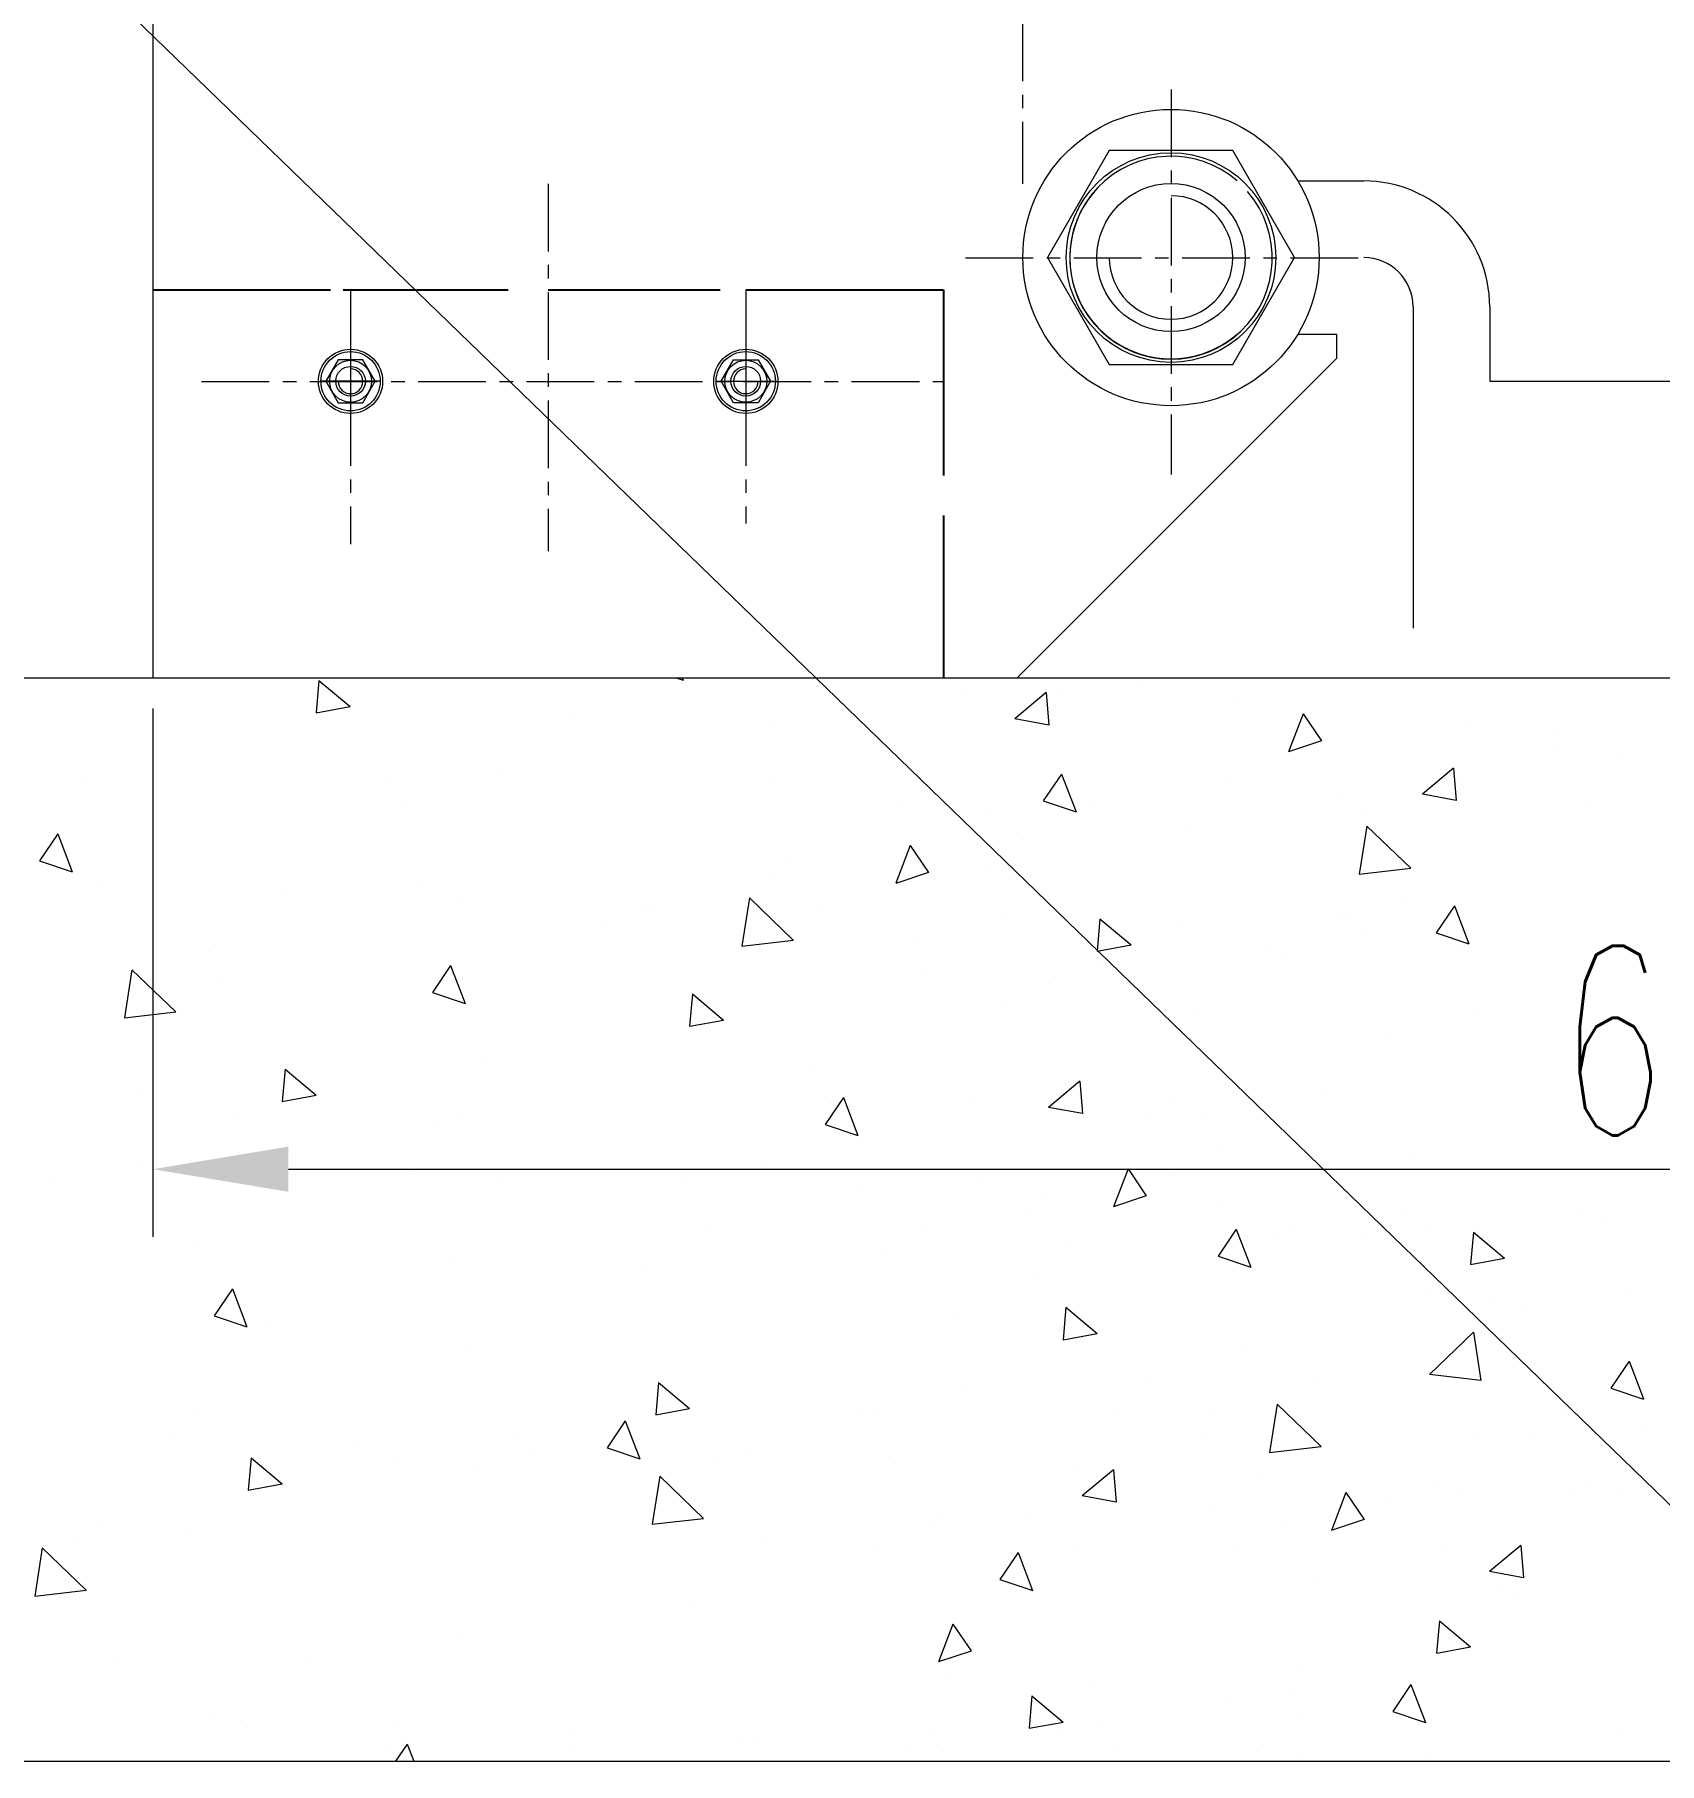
# Model space of a CAD drawing. Header units: millimetres. Extents: x -394 to 6212, y -2458 to 809.
# Drawn here: x 4949.58 to 4979.57, y -2256.57 to -2224.65 of the extents above; entities that cross this region are included whole.
import ezdxf

# ---------------------------------------------------------------- set-up
doc = ezdxf.new("R2010")
doc.units = ezdxf.units.MM
doc.header["$PDSIZE"] = -5
for name, pattern in [('CENTER', [2, 1.25, -0.25, 0.25, -0.25]), ('CENTERX2', [4, 2.5, -0.5, 0.5, -0.5]), ('HIDDEN', [0.375, 0.25, -0.125])]:
    doc.linetypes.add(name, pattern=pattern)
doc.layers.get('0').update_dxf_attribs({"lineweight": 18})
doc.layers.get('DEFPOINTS').update_dxf_attribs({"lineweight": 18})
doc.layers.add('1', color=1, linetype='Continuous', lineweight=18, true_color=0xff0000)
doc.layers.add('2', color=2, linetype='Continuous', lineweight=18, true_color=0xffff00)
doc.layers.add('LAYER3', color=3, linetype='Continuous')
doc.styles.add('HZ', font='txt.shx', dxfattribs={"width": 0.67, "bigfont": 'hztxt.shx'})
doc.dimstyles.new('STANDARD$0', dxfattribs={"dimtxt": 3.5, "dimasz": 2.5, "dimexe": 1.25, "dimexo": 0.625, "dimtad": 1, "dimdec": 4, "dimdsep": 46, "dimtxsty": 'HZ', "dimcen": 2.5, "dimdle": 5, "dimadec": 0, "dimazin": 0, "dimtfac": 1, "dimtmove": 0, "dimatfit": 3, "dimfxl": 1, "dimtolj": 1, "dimlwd": -1, "dimlwe": -1, "dimarcsym": 0})

# ---------------------------------------------------------------- blocks, each defined once
blk = doc.blocks.new('*D183')
at = {"layer": '2', "color": 0}
for p, q in [((4951.763, -2237.093), (4951.763, -2246.848)), ((5011.087, -2237.093), (5011.087, -2246.848)), ((4954.263, -2245.598), (5008.587, -2245.598))]:
    blk.add_line(p, q, dxfattribs=at)
for points in [[(4954.263, -2245.181), (4954.263, -2246.014), (4951.763, -2245.598)], [(5008.587, -2245.181), (5008.587, -2246.014), (5011.087, -2245.598)]]:
    blk.add_solid(points, dxfattribs=at)
at = {"layer": 'DEFPOINTS', "color": 0}
for p in [(4951.763, -2236.468), (5011.087, -2236.468), (5011.087, -2245.598)]:
    blk.add_point(p, dxfattribs=at)
at = {"layer": '2', "color": 0, "insert": (4980.716, -2243.223), "char_height": 3.5, "attachment_point": 5, "style": 'HZ'}
blk.add_mtext('\\A1;650', dxfattribs=at)
blk = doc.blocks.new('*D182')
at = {"layer": '2', "color": 0}
for p, q in [((4951.763, -2237.093), (4951.763, -2246.848)), ((5011.087, -2237.093), (5011.087, -2246.848)), ((4954.263, -2245.598), (5008.587, -2245.598))]:
    blk.add_line(p, q, dxfattribs=at)
for points in [[(4954.263, -2245.181), (4954.263, -2246.014), (4951.763, -2245.598)], [(5008.587, -2245.181), (5008.587, -2246.014), (5011.087, -2245.598)]]:
    blk.add_solid(points, dxfattribs=at)
at = {"layer": 'DEFPOINTS', "color": 0}
for p in [(4951.763, -2236.468), (5011.087, -2236.468), (5011.087, -2245.598)]:
    blk.add_point(p, dxfattribs=at)
at = {"layer": '2', "color": 0, "insert": (4980.716, -2243.223), "char_height": 3.5, "attachment_point": 5, "style": 'HZ'}
blk.add_mtext('\\A1;650', dxfattribs=at)

msp = doc.modelspace()

# ---------------------------------------------------------------- linework, layer by layer
at = {"color": 3, "linetype": 'CENTER'}
for p, q in [((4967.81432, -2196.26412), (4967.81432, -2227.40745)), ((4970.55602, -2225.66572), (4970.55602, -2232.77493)), ((4970.55602, -2225.66572), (4970.55602, -2232.77493)), ((4959.05912, -2227.40745), (4959.05912, -2234.19265)), ((4966.76197, -2228.77545), (4974.10712, -2228.77545)), ((4955.41112, -2229.36505), (4955.41112, -2234.06361)), ((4962.70712, -2229.36505), (4962.70712, -2233.67651)), ((4952.66097, -2231.05545), (4966.35512, -2231.05545))]:
    msp.add_line(p, q, dxfattribs=at)
at = {"layer": '1'}
for p, q in [((4951.76312, -2179.98669), (4951.76312, -2236.52745)), ((4972.89727, -2227.35615), (4974.11282, -2227.35615)), ((4976.43842, -2229.68175), (4976.43842, -2231.04975)), ((4972.89727, -2230.18335), (4973.61122, -2230.18335)), ((4973.61122, -2230.18335), (4973.61122, -2230.63173)), ((4967.7155, -2236.52745), (4973.61122, -2230.63173)), ((4976.43842, -2231.04975), (4981.40882, -2231.04975)), ((4929.28181, -2236.52745), (4995.10215, -2236.52745)), ((4951.76312, -2236.52745), (4967.7155, -2236.52745)), ((4954.82887, -2236.57729), (4954.77657, -2237.17501)), ((4954.82887, -2236.57729), (4954.77657, -2237.17501)), ((4954.82887, -2236.57729), (4955.4034, -2237.05938)), ((4954.82887, -2236.57729), (4955.4034, -2237.05938)), ((4961.42208, -2236.52745), (4961.55192, -2236.57102)), ((4961.42208, -2236.52745), (4961.55192, -2236.57102)), ((4961.53511, -2236.52745), (4961.55178, -2236.57086)), ((4961.53511, -2236.52745), (4961.55178, -2236.57086)), ((4970.05507, -2236.60706), (4970.05507, -2236.60706)), ((4966.72603, -2236.72561), (4966.72603, -2236.72561)), ((4968.25044, -2236.80154), (4967.67547, -2237.2831)), ((4968.25044, -2236.80154), (4968.30219, -2237.3993)), ((4968.51561, -2236.82405), (4968.51561, -2236.82405)), ((4968.51561, -2236.82405), (4968.51561, -2236.82405)), ((4971.7726, -2236.89294), (4971.7726, -2236.89294)), ((4954.77672, -2237.17517), (4955.40354, -2237.05954)), ((4954.77672, -2237.17517), (4955.40354, -2237.05954)), ((4959.55645, -2237.28007), (4959.55645, -2237.28007)), ((4959.55645, -2237.28007), (4959.55645, -2237.28007)), ((4968.30205, -2237.39949), (4967.67532, -2237.28329)), ((4972.99735, -2237.19462), (4972.72793, -2237.89456)), ((4972.99735, -2237.19462), (4973.33241, -2237.69235)), ((4963.17098, -2237.40736), (4963.17098, -2237.40736)), ((4963.17098, -2237.40736), (4963.17098, -2237.40736)), ((4976.01673, -2237.36636), (4976.01673, -2237.36636)), ((4977.59095, -2237.53117), (4977.59095, -2237.53117)), ((4977.59095, -2237.53117), (4977.59095, -2237.53117)), ((4973.33226, -2237.69254), (4972.72779, -2237.89475)), ((4977.61739, -2237.82732), (4977.61739, -2237.82732)), ((4977.61739, -2237.82732), (4977.61739, -2237.82732)), ((4958.09702, -2238.22541), (4958.09702, -2238.22541)), ((4958.09702, -2238.22541), (4958.09702, -2238.22541)), ((4975.77109, -2238.19594), (4975.19612, -2238.6775)), ((4975.77109, -2238.19594), (4975.82284, -2238.7937)), ((4978.82842, -2237.95352), (4978.82842, -2237.95352)), ((4950.50278, -2238.40282), (4950.50278, -2238.40282)), ((4950.50278, -2238.40282), (4950.50278, -2238.40282)), ((4956.11094, -2238.43669), (4956.11094, -2238.43669)), ((4956.11094, -2238.43669), (4956.11094, -2238.43669)), ((4963.16569, -2238.4323), (4963.16569, -2238.4323)), ((4963.16569, -2238.4323), (4963.16569, -2238.4323)), ((4968.5345, -2238.30383), (4968.19899, -2238.80125)), ((4968.5345, -2238.30383), (4968.19899, -2238.80125)), ((4968.5345, -2238.30383), (4968.80328, -2239.00401)), ((4968.5345, -2238.30383), (4968.80328, -2239.00401)), ((4971.56834, -2238.48353), (4971.56834, -2238.48353)), ((4975.8286, -2238.46179), (4975.8286, -2238.46179)), ((4975.8286, -2238.46179), (4975.8286, -2238.46179)), ((4956.46941, -2238.81569), (4956.46941, -2238.81569)), ((4956.46941, -2238.81569), (4956.46941, -2238.81569)), ((4965.60133, -2238.89094), (4965.60133, -2238.89094)), ((4968.19913, -2238.80142), (4968.80342, -2239.00418)), ((4968.19913, -2238.80142), (4968.80342, -2239.00418)), ((4969.13233, -2238.84518), (4969.13233, -2238.84518)), ((4969.13233, -2238.84518), (4969.13233, -2238.84518)), ((4973.62557, -2238.7714), (4973.62557, -2238.7714)), ((4973.62557, -2238.7714), (4973.62557, -2238.7714)), ((4975.82269, -2238.79388), (4975.19597, -2238.67769)), ((4978.26426, -2238.87305), (4978.26426, -2238.87305)), ((4967.17236, -2238.93253), (4967.17236, -2238.93253)), ((4967.17236, -2238.93253), (4967.17236, -2238.93253)), ((4974.17188, -2238.98395), (4974.17188, -2238.98395)), ((4974.17188, -2238.98395), (4974.17188, -2238.98395)), ((4950.00531, -2239.40659), (4949.6698, -2239.90401)), ((4950.00531, -2239.40659), (4949.6698, -2239.90401)), ((4950.00531, -2239.40659), (4950.27409, -2240.10678)), ((4950.00531, -2239.40659), (4950.27409, -2240.10678)), ((4967.82608, -2239.52003), (4967.82608, -2239.52003)), ((4970.93182, -2239.35122), (4970.93182, -2239.35122)), ((4974.16913, -2239.26516), (4974.0312, -2240.15452)), ((4974.16913, -2239.26516), (4974.0312, -2240.15452)), ((4974.16913, -2239.26516), (4974.9809, -2240.04404)), ((4974.16913, -2239.26516), (4974.9809, -2240.04404)), ((4965.74362, -2239.62114), (4965.47421, -2240.32108)), ((4965.74362, -2239.62114), (4966.07868, -2240.11887)), ((4949.66994, -2239.90417), (4950.27423, -2240.10693)), ((4949.66994, -2239.90417), (4950.27423, -2240.10693)), ((4963.20698, -2240.17276), (4963.20698, -2240.17276)), ((4963.20698, -2240.17276), (4963.20698, -2240.17276)), ((4963.50056, -2239.91076), (4963.50056, -2239.91076)), ((4963.50056, -2239.91076), (4963.50056, -2239.91076)), ((4966.07854, -2240.11905), (4965.47406, -2240.32126)), ((4967.1151, -2240.03806), (4967.1151, -2240.03806)), ((4967.1151, -2240.03806), (4967.1151, -2240.03806)), ((4974.03129, -2240.1547), (4974.98099, -2240.04422)), ((4974.03129, -2240.1547), (4974.98099, -2240.04422)), ((4950.809, -2240.35088), (4950.809, -2240.35088)), ((4950.809, -2240.35088), (4950.809, -2240.35088)), ((4954.13794, -2240.47248), (4954.13794, -2240.47248)), ((4954.13794, -2240.47248), (4954.13794, -2240.47248)), ((4956.75377, -2240.33389), (4956.75377, -2240.33389)), ((4956.75377, -2240.33389), (4956.75377, -2240.33389)), ((4957.46688, -2240.59408), (4957.46688, -2240.59408)), ((4957.46688, -2240.59408), (4957.46688, -2240.59408)), ((4960.79582, -2240.71568), (4960.79582, -2240.71568)), ((4960.79582, -2240.71568), (4960.79582, -2240.71568)), ((4962.77276, -2240.59095), (4962.63482, -2241.48032)), ((4962.77276, -2240.59095), (4962.63482, -2241.48032)), ((4962.77276, -2240.59095), (4963.58452, -2241.36983)), ((4962.77276, -2240.59095), (4963.58452, -2241.36983)), ((4974.88189, -2240.5806), (4974.88189, -2240.5806)), ((4975.786, -2240.73698), (4975.45049, -2241.2344)), ((4975.786, -2240.73698), (4975.45049, -2241.2344)), ((4975.786, -2240.73698), (4976.05478, -2241.43717)), ((4975.786, -2240.73698), (4976.05478, -2241.43717)), ((4960.05506, -2241.06739), (4960.05506, -2241.06739)), ((4960.05506, -2241.06739), (4960.05506, -2241.06739)), ((4960.97002, -2240.82845), (4960.97002, -2240.82845)), ((4960.97002, -2240.82845), (4960.97002, -2240.82845)), ((4964.12476, -2240.83728), (4964.12476, -2240.83728)), ((4964.12476, -2240.83728), (4964.12476, -2240.83728)), ((4967.45369, -2240.95887), (4967.45369, -2240.95887)), ((4967.45369, -2240.95887), (4967.45369, -2240.95887)), ((4969.24519, -2240.97487), (4969.19289, -2241.57258)), ((4969.24519, -2240.97487), (4969.19289, -2241.57258)), ((4969.24519, -2240.97487), (4969.81972, -2241.45696)), ((4969.24519, -2240.97487), (4969.81972, -2241.45696)), ((4970.78263, -2241.08047), (4970.78263, -2241.08047)), ((4970.78263, -2241.08047), (4970.78263, -2241.08047)), ((4973.63293, -2240.85794), (4973.63293, -2240.85794)), ((4973.63293, -2240.85794), (4973.63293, -2240.85794)), ((4973.76182, -2240.88169), (4973.76182, -2240.88169)), ((4962.63491, -2241.48048), (4963.58461, -2241.37)), ((4962.63491, -2241.48048), (4963.58461, -2241.37)), ((4965.82008, -2241.29389), (4965.82008, -2241.29389)), ((4974.11157, -2241.20207), (4974.11157, -2241.20207)), ((4974.11157, -2241.20207), (4974.11157, -2241.20207)), ((4975.45063, -2241.23458), (4976.05492, -2241.43734)), ((4975.45063, -2241.23458), (4976.05492, -2241.43734)), ((4952.78838, -2241.57412), (4952.78838, -2241.57412)), ((4952.78838, -2241.57412), (4952.78838, -2241.57412)), ((4969.19304, -2241.57275), (4969.81986, -2241.45713)), ((4969.19304, -2241.57275), (4969.81986, -2241.45713)), ((4972.27314, -2241.46093), (4972.27314, -2241.46093)), ((4972.6296, -2241.68169), (4972.6296, -2241.68169)), ((4975.95865, -2241.56314), (4975.95865, -2241.56314)), ((4951.37638, -2241.91674), (4951.23845, -2242.80611)), ((4951.37638, -2241.91674), (4951.23845, -2242.80611)), ((4951.37638, -2241.91674), (4952.18814, -2242.69562)), ((4951.37638, -2241.91674), (4952.18814, -2242.69562)), ((4957.25681, -2241.83974), (4956.9213, -2242.33717)), ((4957.25681, -2241.83974), (4956.9213, -2242.33717)), ((4957.25681, -2241.83974), (4957.52559, -2242.53993)), ((4957.25681, -2241.83974), (4957.52559, -2242.53993)), ((4965.97151, -2241.91879), (4965.97151, -2241.91879)), ((4969.30056, -2241.80024), (4969.30056, -2241.80024)), ((4952.99827, -2242.1215), (4952.99827, -2242.1215)), ((4952.99827, -2242.1215), (4952.99827, -2242.1215)), ((4956.92144, -2242.33733), (4957.52573, -2242.54009)), ((4956.92144, -2242.33733), (4957.52573, -2242.54009)), ((4961.72327, -2242.36238), (4961.67097, -2242.9601)), ((4961.72327, -2242.36238), (4961.67097, -2242.9601)), ((4961.72327, -2242.36238), (4962.2978, -2242.84447)), ((4961.72327, -2242.36238), (4962.2978, -2242.84447)), ((4968.29006, -2242.16227), (4968.29006, -2242.16227)), ((4968.29006, -2242.16227), (4968.29006, -2242.16227)), ((4951.23854, -2242.80627), (4952.18823, -2242.69578)), ((4951.23854, -2242.80627), (4952.18823, -2242.69578)), ((4967.44468, -2242.54146), (4967.44468, -2242.54146)), ((4967.44468, -2242.54146), (4967.44468, -2242.54146)), ((4971.05922, -2242.66875), (4971.05922, -2242.66875)), ((4971.05922, -2242.66875), (4971.05922, -2242.66875)), ((4976.23739, -2242.70479), (4976.23739, -2242.70479)), ((4961.67111, -2242.96026), (4962.29794, -2242.84463)), ((4961.67111, -2242.96026), (4962.29794, -2242.84463)), ((4970.93537, -2243.20768), (4970.93537, -2243.20768)), ((4974.55002, -2243.0837), (4974.55002, -2243.0837)), ((4957.87147, -2243.56363), (4957.87147, -2243.56363)), ((4957.87147, -2243.56363), (4957.87147, -2243.56363)), ((4954.20135, -2243.74989), (4954.14905, -2244.34761)), ((4954.20135, -2243.74989), (4954.14905, -2244.34761)), ((4954.20135, -2243.74989), (4954.77588, -2244.23198)), ((4954.20135, -2243.74989), (4954.77588, -2244.23198)), ((4963.99917, -2243.69808), (4963.99917, -2243.69808)), ((4963.99917, -2243.69808), (4963.99917, -2243.69808)), ((4968.8714, -2243.97471), (4968.29642, -2244.45628)), ((4968.8714, -2243.97471), (4968.92314, -2244.57248)), ((4951.50383, -2244.23468), (4951.50383, -2244.23468)), ((4951.50383, -2244.23468), (4951.50383, -2244.23468)), ((4954.14919, -2244.34777), (4954.77602, -2244.23214)), ((4954.14919, -2244.34777), (4954.77602, -2244.23214)), ((4964.16674, -2244.26416), (4964.16674, -2244.26416)), ((4964.16674, -2244.26416), (4964.16674, -2244.26416)), ((4964.50831, -2244.2729), (4964.1728, -2244.77032)), ((4964.50831, -2244.2729), (4964.1728, -2244.77032)), ((4964.50831, -2244.2729), (4964.77709, -2244.97308)), ((4964.50831, -2244.2729), (4964.77709, -2244.97308)), ((4966.94681, -2244.27075), (4966.94681, -2244.27075)), ((4966.94681, -2244.27075), (4966.94681, -2244.27075)), ((4970.56195, -2244.31447), (4970.56195, -2244.31447)), ((4973.40002, -2244.10962), (4973.40002, -2244.10962)), ((4973.40002, -2244.10962), (4973.40002, -2244.10962)), ((4953.32785, -2244.6249), (4953.32785, -2244.6249)), ((4953.32785, -2244.6249), (4953.32785, -2244.6249)), ((4968.92301, -2244.57266), (4968.29628, -2244.45646)), ((4956.94239, -2244.75219), (4956.94239, -2244.75219)), ((4956.94239, -2244.75219), (4956.94239, -2244.75219)), ((4957.47046, -2244.64755), (4957.47046, -2244.64755)), ((4957.47046, -2244.64755), (4957.47046, -2244.64755)), ((4964.17294, -2244.77049), (4964.77723, -2244.97325)), ((4964.17294, -2244.77049), (4964.77723, -2244.97325)), ((4970.13338, -2244.67704), (4970.13338, -2244.67704)), ((4970.13338, -2244.67704), (4970.13338, -2244.67704)), ((4971.15248, -2244.68965), (4971.15248, -2244.68965)), ((4971.3888, -2245.17215), (4971.3888, -2245.17215)), ((4971.3888, -2245.17215), (4971.3888, -2245.17215)), ((4951.51311, -2245.48525), (4951.51311, -2245.48525)), ((4951.51311, -2245.48525), (4951.51311, -2245.48525)), ((4962.98143, -2245.51098), (4962.98143, -2245.51098)), ((4962.98143, -2245.51098), (4962.98143, -2245.51098)), ((4969.76434, -2245.59389), (4969.49493, -2246.29383)), ((4969.76434, -2245.59389), (4970.0994, -2246.09162)), ((4975.00334, -2245.29945), (4975.00334, -2245.29945)), ((4975.00334, -2245.29945), (4975.00334, -2245.29945)), ((4949.88234, -2245.78152), (4949.88234, -2245.78152)), ((4949.88234, -2245.78152), (4949.88234, -2245.78152)), ((4954.84205, -2245.60685), (4954.84205, -2245.60685)), ((4954.84205, -2245.60685), (4954.84205, -2245.60685)), ((4956.52822, -2245.67211), (4956.52822, -2245.67211)), ((4956.52822, -2245.67211), (4956.52822, -2245.67211)), ((4958.17098, -2245.72845), (4958.17098, -2245.72845)), ((4958.17098, -2245.72845), (4958.17098, -2245.72845)), ((4961.49992, -2245.85004), (4961.49992, -2245.85004)), ((4961.49992, -2245.85004), (4961.49992, -2245.85004)), ((4966.98884, -2245.83477), (4966.98884, -2245.83477)), ((4970.6035, -2245.71078), (4970.6035, -2245.71078)), ((4964.82886, -2245.97164), (4964.82886, -2245.97164)), ((4964.82886, -2245.97164), (4964.82886, -2245.97164)), ((4968.1578, -2246.09324), (4968.1578, -2246.09324)), ((4968.1578, -2246.09324), (4968.1578, -2246.09324)), ((4970.09927, -2246.09181), (4969.49479, -2246.29402)), ((4971.48674, -2246.21484), (4971.48674, -2246.21484)), ((4971.48674, -2246.21484), (4971.48674, -2246.21484)), ((4967.94329, -2246.32878), (4967.94329, -2246.32878)), ((4967.94329, -2246.32878), (4967.94329, -2246.32878)), ((4974.81568, -2246.33644), (4974.81568, -2246.33644)), ((4974.81568, -2246.33644), (4974.81568, -2246.33644)), ((4978.14462, -2246.45804), (4978.14462, -2246.45804)), ((4978.14462, -2246.45804), (4978.14462, -2246.45804)), ((4961.97107, -2246.66032), (4961.97107, -2246.66032)), ((4961.97107, -2246.66032), (4961.97107, -2246.66032)), ((4966.04074, -2246.63232), (4966.04074, -2246.63232)), ((4971.75981, -2246.70605), (4971.4243, -2247.20347)), ((4971.75981, -2246.70605), (4971.4243, -2247.20347)), ((4971.75981, -2246.70605), (4972.02859, -2247.40624)), ((4971.75981, -2246.70605), (4972.02859, -2247.40624)), ((4971.9208, -2246.81541), (4971.9208, -2246.81541)), ((4972.4938, -2246.79936), (4972.4938, -2246.79936)), ((4972.75543, -2246.71263), (4972.75543, -2246.71263)), ((4974.04794, -2246.87056), (4974.04794, -2246.87056)), ((4974.63398, -2246.6898), (4974.63398, -2246.6898)), ((4974.63398, -2246.6898), (4974.63398, -2246.6898)), ((4975.24985, -2246.69686), (4975.24985, -2246.69686)), ((4976.13959, -2246.75995), (4976.08729, -2247.35767)), ((4976.13959, -2246.75995), (4976.08729, -2247.35767)), ((4976.13959, -2246.75995), (4976.71412, -2247.24204)), ((4976.13959, -2246.75995), (4976.71412, -2247.24204)), ((4978.57889, -2246.57831), (4978.57889, -2246.57831)), ((4952.56284, -2246.91234), (4952.56284, -2246.91234)), ((4952.56284, -2246.91234), (4952.56284, -2246.91234)), ((4965.2627, -2247.05251), (4965.2627, -2247.05251)), ((4968.59175, -2246.93396), (4968.59175, -2246.93396)), ((4957.27197, -2247.25559), (4957.27197, -2247.25559)), ((4957.27197, -2247.25559), (4957.27197, -2247.25559)), ((4960.88651, -2247.38289), (4960.88651, -2247.38289)), ((4960.88651, -2247.38289), (4960.88651, -2247.38289)), ((4968.06452, -2247.5005), (4968.06452, -2247.5005)), ((4968.06452, -2247.5005), (4968.06452, -2247.5005)), ((4971.42443, -2247.20364), (4972.02873, -2247.40641)), ((4971.42443, -2247.20364), (4972.02873, -2247.40641)), ((4976.08743, -2247.35785), (4976.71426, -2247.24222)), ((4976.08743, -2247.35785), (4976.71426, -2247.24222)), ((4953.23062, -2247.80881), (4952.89511, -2248.30624)), ((4953.23062, -2247.80881), (4952.89511, -2248.30624)), ((4953.23062, -2247.80881), (4953.4994, -2248.509)), ((4953.23062, -2247.80881), (4953.4994, -2248.509)), ((4975.33291, -2247.80285), (4975.33291, -2247.80285)), ((4975.33291, -2247.80285), (4975.33291, -2247.80285)), ((4968.61767, -2248.14747), (4968.56537, -2248.74518)), ((4968.61767, -2248.14747), (4968.56537, -2248.74518)), ((4968.61767, -2248.14747), (4969.1922, -2248.62956)), ((4968.61767, -2248.14747), (4969.1922, -2248.62956)), ((4976.45805, -2248.04322), (4976.45805, -2248.04322)), ((4978.94745, -2247.93014), (4978.94745, -2247.93014)), ((4978.94745, -2247.93015), (4978.94745, -2247.93015)), ((4952.89524, -2248.30639), (4953.49953, -2248.50916)), ((4952.89524, -2248.30639), (4953.49953, -2248.50916)), ((4953.82646, -2248.41222), (4953.82646, -2248.41222)), ((4953.82646, -2248.41222), (4953.82646, -2248.41222)), ((4966.65697, -2248.33786), (4966.65697, -2248.33786)), ((4977.13986, -2248.20762), (4977.13986, -2248.20762)), ((4977.13986, -2248.20762), (4977.13986, -2248.20762)), ((4968.56551, -2248.74535), (4969.19234, -2248.62973)), ((4968.56551, -2248.74535), (4969.19234, -2248.62973)), ((4976.14027, -2248.60822), (4975.32779, -2249.38636)), ((4976.14027, -2248.60822), (4976.27739, -2249.49771)), ((4957.64592, -2248.90186), (4957.64592, -2248.90186)), ((4957.64592, -2248.90186), (4957.64592, -2248.90186)), ((4971.88741, -2248.95947), (4971.88741, -2248.95947)), ((4971.88741, -2248.95947), (4971.88741, -2248.95947)), ((4976.27731, -2249.4979), (4975.32771, -2249.38655)), ((4979.01131, -2249.1392), (4978.6758, -2249.63663)), ((4979.01131, -2249.1392), (4978.6758, -2249.63663)), ((4979.01131, -2249.1392), (4979.28009, -2249.83939)), ((4979.01131, -2249.1392), (4979.28009, -2249.83939)), ((4961.09575, -2249.53498), (4961.04345, -2250.1327)), ((4961.09575, -2249.53498), (4961.04345, -2250.1327)), ((4961.09575, -2249.53498), (4961.67028, -2250.01707)), ((4961.09575, -2249.53498), (4961.67028, -2250.01707)), ((4966.72127, -2249.60898), (4966.72127, -2249.60898)), ((4966.72127, -2249.60898), (4966.72127, -2249.60898)), ((4970.10142, -2249.49764), (4970.10142, -2249.49764)), ((4973.17447, -2249.44785), (4973.17447, -2249.44785)), ((4973.17447, -2249.44785), (4973.17447, -2249.44785)), ((4978.67593, -2249.6368), (4979.28022, -2249.83957)), ((4978.67593, -2249.6368), (4979.28022, -2249.83957)), ((4961.04359, -2250.13286), (4961.67041, -2250.01723)), ((4961.04359, -2250.13286), (4961.67041, -2250.01724)), ((4961.21609, -2249.88629), (4961.21609, -2249.88629)), ((4961.21609, -2249.88629), (4961.21609, -2249.88629)), ((4964.83062, -2250.01358), (4964.83062, -2250.01358)), ((4964.83062, -2250.01359), (4964.83062, -2250.01359)), ((4971.37314, -2250.02808), (4971.37314, -2250.02808)), ((4972.51394, -2249.93757), (4972.37601, -2250.82694)), ((4972.51394, -2249.93757), (4972.37601, -2250.82693)), ((4972.51394, -2249.93757), (4973.32571, -2250.71645)), ((4972.51394, -2249.93757), (4973.32571, -2250.71645)), ((4952.50488, -2250.06654), (4952.50488, -2250.06654)), ((4952.50488, -2250.06654), (4952.50488, -2250.06654)), ((4960.48212, -2250.24197), (4960.14661, -2250.73939)), ((4960.48212, -2250.24197), (4960.14661, -2250.73939)), ((4960.48212, -2250.24197), (4960.7509, -2250.94215)), ((4960.48212, -2250.24197), (4960.7509, -2250.94215)), ((4965.16779, -2250.09603), (4965.16779, -2250.09603)), ((4965.16779, -2250.09603), (4965.16779, -2250.09603)), ((4969.55556, -2250.14541), (4969.55556, -2250.14541)), ((4977.8307, -2250.12551), (4977.8307, -2250.12551)), ((4977.8307, -2250.12551), (4977.8307, -2250.12551)), ((4952.15329, -2250.53631), (4952.15329, -2250.53631)), ((4952.15329, -2250.53631), (4952.15329, -2250.53631)), ((4955.48223, -2250.65791), (4955.48223, -2250.65791)), ((4955.48223, -2250.65791), (4955.48223, -2250.65791)), ((4958.47151, -2250.47941), (4958.47151, -2250.47941)), ((4958.47151, -2250.47941), (4958.47151, -2250.47941)), ((4971.13443, -2250.5089), (4971.13443, -2250.5089)), ((4971.13443, -2250.5089), (4971.13443, -2250.5089)), ((4976.25149, -2250.53493), (4976.25149, -2250.53493)), ((4977.15723, -2250.55822), (4977.15723, -2250.55822)), ((4979.27703, -2250.43354), (4979.27703, -2250.43354)), ((4979.27703, -2250.43354), (4979.27703, -2250.43354)), ((4953.57382, -2250.92249), (4953.52153, -2251.52021)), ((4953.57382, -2250.92249), (4953.52153, -2251.52021)), ((4953.57382, -2250.92249), (4954.14836, -2251.40458)), ((4953.57382, -2250.92249), (4954.14836, -2251.40458)), ((4956.30268, -2251.01034), (4956.30268, -2251.01034)), ((4956.30268, -2251.01034), (4956.30268, -2251.01034)), ((4958.81117, -2250.77951), (4958.81117, -2250.77951)), ((4958.81117, -2250.77951), (4958.81117, -2250.77951)), ((4960.14674, -2250.73955), (4960.75103, -2250.94232)), ((4960.14674, -2250.73955), (4960.75103, -2250.94232)), ((4962.14011, -2250.90111), (4962.14011, -2250.90111)), ((4962.14011, -2250.90111), (4962.14011, -2250.90111)), ((4962.75588, -2250.84921), (4962.75588, -2250.84921)), ((4962.75588, -2250.84921), (4962.75588, -2250.84921)), ((4965.46905, -2251.02271), (4965.46905, -2251.02271)), ((4965.46905, -2251.02271), (4965.46905, -2251.02271)), ((4972.37609, -2250.82711), (4973.32579, -2250.71663)), ((4972.37609, -2250.82711), (4973.32579, -2250.71663)), ((4957.77058, -2251.04291), (4957.77058, -2251.04291)), ((4957.77058, -2251.04291), (4957.77058, -2251.04291)), ((4961.11756, -2251.26336), (4960.97963, -2252.15273)), ((4961.11756, -2251.26336), (4960.97963, -2252.15273)), ((4961.11756, -2251.26336), (4961.92933, -2252.04224)), ((4961.11756, -2251.26336), (4961.92933, -2252.04224)), ((4968.79799, -2251.14431), (4968.79799, -2251.14431)), ((4968.79799, -2251.14431), (4968.79799, -2251.14431)), ((4969.49235, -2251.14789), (4968.91738, -2251.62945)), ((4969.49235, -2251.14789), (4969.5441, -2251.74565)), ((4972.12692, -2251.2659), (4972.12692, -2251.2659)), ((4972.12692, -2251.26591), (4972.12692, -2251.26591)), ((4953.52166, -2251.52037), (4954.14849, -2251.40474)), ((4953.52166, -2251.52037), (4954.14849, -2251.40474)), ((4969.54396, -2251.74584), (4968.91724, -2251.62964)), ((4973.78507, -2251.56664), (4973.51565, -2252.26658)), ((4973.78507, -2251.56664), (4974.12013, -2252.06437)), ((4975.45586, -2251.3875), (4975.45586, -2251.3875)), ((4975.45586, -2251.3875), (4975.45586, -2251.3875)), ((4975.83152, -2251.59017), (4975.83152, -2251.59017)), ((4975.83152, -2251.59017), (4975.83152, -2251.59017)), ((4977.93408, -2251.62879), (4977.93408, -2251.62879)), ((4978.25756, -2251.43736), (4978.25756, -2251.43736)), ((4978.25756, -2251.43736), (4978.25756, -2251.43736)), ((4978.7848, -2251.5091), (4978.7848, -2251.5091)), ((4978.7848, -2251.5091), (4978.7848, -2251.5091)), ((4966.2614, -2251.97075), (4966.2614, -2251.97075)), ((4971.27599, -2251.86589), (4971.27599, -2251.86589)), ((4974.60504, -2251.74734), (4974.60504, -2251.74734)), ((4950.7138, -2252.09702), (4950.7138, -2252.09702)), ((4950.7138, -2252.09703), (4950.7138, -2252.09703)), ((4952.33729, -2252.25057), (4952.33729, -2252.25057)), ((4952.33729, -2252.25057), (4952.33729, -2252.25057)), ((4960.97972, -2252.15289), (4961.92941, -2252.04241)), ((4960.97972, -2252.15289), (4961.92941, -2252.04241)), ((4966.1549, -2252.12472), (4966.1549, -2252.12472)), ((4967.94694, -2251.98444), (4967.94694, -2251.98444)), ((4972.71446, -2252.13779), (4972.71446, -2252.13779)), ((4974.11999, -2252.06456), (4973.51552, -2252.26677)), ((4949.72119, -2252.58915), (4949.58326, -2253.47852)), ((4949.72119, -2252.58915), (4949.58326, -2253.47852)), ((4949.72119, -2252.58915), (4950.53295, -2253.36803)), ((4949.72119, -2252.58915), (4950.53295, -2253.36803)), ((4950.30921, -2252.46269), (4950.30921, -2252.46269)), ((4950.30921, -2252.46269), (4950.30921, -2252.46269)), ((4962.97212, -2252.49218), (4962.97212, -2252.49218)), ((4962.97212, -2252.49218), (4962.97212, -2252.49218)), ((4965.1602, -2252.51698), (4965.1602, -2252.51698)), ((4965.1602, -2252.51698), (4965.1602, -2252.51698)), ((4971.74904, -2252.54358), (4971.74904, -2252.54358)), ((4975.63503, -2252.52166), (4975.63503, -2252.52166)), ((4975.63503, -2252.52166), (4975.63503, -2252.52166)), ((4977.013, -2252.54229), (4976.43803, -2253.02385)), ((4977.013, -2252.54229), (4977.06475, -2253.14005)), ((4967.73362, -2252.67512), (4967.39811, -2253.17254)), ((4967.73362, -2252.67512), (4967.39811, -2253.17254)), ((4967.73362, -2252.67512), (4968.0024, -2253.37531)), ((4967.73362, -2252.67512), (4968.0024, -2253.37531)), ((4967.83897, -2252.83872), (4967.83897, -2252.83872)), ((4967.83897, -2252.83872), (4967.83897, -2252.83872)), ((4968.77474, -2252.64428), (4968.77474, -2252.64428)), ((4968.77474, -2252.64428), (4968.77474, -2252.64428)), ((4967.39824, -2253.17271), (4968.00253, -2253.37548)), ((4967.39824, -2253.17271), (4968.00253, -2253.37547)), ((4973.21071, -2253.1853), (4973.21071, -2253.1853)), ((4977.06461, -2253.14023), (4976.43789, -2253.02403)), ((4976.82536, -2253.06131), (4976.82536, -2253.06131)), ((4949.58334, -2253.47867), (4950.53304, -2253.36819)), ((4949.58334, -2253.47867), (4950.53304, -2253.36819)), ((4976.67871, -2253.38165), (4976.67871, -2253.38165)), ((4976.91431, -2253.54584), (4976.91431, -2253.54584)), ((4976.91431, -2253.54584), (4976.91431, -2253.54584)), ((4961.7147, -2253.67361), (4961.7147, -2253.67361)), ((4961.7147, -2253.67361), (4961.7147, -2253.67361)), ((4966.53134, -2253.99316), (4966.26192, -2254.6931)), ((4966.53134, -2253.99316), (4966.8664, -2254.49089)), ((4975.51207, -2253.93256), (4975.45977, -2254.53027)), ((4975.51207, -2253.93256), (4975.45977, -2254.53027)), ((4975.51207, -2253.93256), (4976.0866, -2254.41465)), ((4975.51207, -2253.93256), (4976.0866, -2254.41465)), ((4957.42038, -2254.24008), (4957.42038, -2254.24008)), ((4957.42038, -2254.24008), (4957.42038, -2254.24008)), ((4966.86627, -2254.49108), (4966.26179, -2254.69329)), ((4975.4599, -2254.53045), (4976.08673, -2254.41482)), ((4975.4599, -2254.53045), (4976.08673, -2254.41482)), ((4951.04337, -2254.60042), (4951.04337, -2254.60042)), ((4951.04337, -2254.60042), (4951.04337, -2254.60042)), ((4954.65791, -2254.72772), (4954.65791, -2254.72772)), ((4954.65791, -2254.72772), (4954.65791, -2254.72772)), ((4972.94892, -2254.78607), (4972.94892, -2254.78607)), ((4972.94892, -2254.78607), (4972.94892, -2254.78607)), ((4966.49572, -2254.9472), (4966.49572, -2254.9472)), ((4966.49572, -2254.9472), (4966.49572, -2254.9472)), ((4969.10432, -2255.14768), (4969.10432, -2255.14768)), ((4969.10432, -2255.14768), (4969.10432, -2255.14768)), ((4974.98512, -2255.10827), (4974.64961, -2255.6057)), ((4974.98512, -2255.10827), (4974.64961, -2255.6057)), ((4974.98512, -2255.10827), (4975.2539, -2255.80846)), ((4974.98512, -2255.10827), (4975.2539, -2255.80846)), ((4967.99014, -2255.32007), (4967.93785, -2255.91779)), ((4967.99014, -2255.32007), (4967.93785, -2255.91779)), ((4967.99014, -2255.32007), (4968.56468, -2255.80216)), ((4967.99014, -2255.32007), (4968.56468, -2255.80216)), ((4971.5938, -2255.36651), (4971.5938, -2255.36651)), ((4972.71886, -2255.27498), (4972.71886, -2255.27498)), ((4972.71886, -2255.27498), (4972.71886, -2255.27498)), ((4952.90306, -2255.73018), (4952.90306, -2255.73018)), ((4952.90306, -2255.73018), (4952.90306, -2255.73018)), ((4967.93798, -2255.91795), (4968.56481, -2255.80233)), ((4967.93798, -2255.91795), (4968.56481, -2255.80233)), ((4972.87884, -2255.68839), (4972.87884, -2255.68839)), ((4974.64974, -2255.60587), (4975.25403, -2255.80863)), ((4974.64974, -2255.60587), (4975.25403, -2255.80863)), ((4953.50593, -2255.8984), (4953.50593, -2255.8984)), ((4953.50593, -2255.8984), (4953.50593, -2255.8984)), ((4956.23199, -2255.85178), (4956.23199, -2255.85178)), ((4956.23199, -2255.85178), (4956.23199, -2255.85178)), ((4959.56093, -2255.97338), (4959.56093, -2255.97338)), ((4959.56093, -2255.97338), (4959.56093, -2255.97338)), ((4962.88987, -2256.09498), (4962.88987, -2256.09498)), ((4962.88987, -2256.09498), (4962.88987, -2256.09498)), ((4966.16884, -2255.92789), (4966.16884, -2255.92789)), ((4966.16884, -2255.92789), (4966.16884, -2255.92789)), ((4968.54917, -2255.97636), (4968.54917, -2255.97636)), ((4969.26419, -2255.81238), (4969.26419, -2255.81238)), ((4978.83175, -2255.95737), (4978.83175, -2255.95737)), ((4978.83175, -2255.95738), (4978.83175, -2255.95738)), ((4956.07713, -2256.34856), (4956.07713, -2256.34856)), ((4956.07713, -2256.34856), (4956.07713, -2256.34856)), ((4956.45593, -2256.21104), (4956.24251, -2256.52745)), ((4956.45593, -2256.21104), (4956.24251, -2256.52745)), ((4956.45593, -2256.21104), (4956.57739, -2256.52745)), ((4956.45593, -2256.21104), (4956.57739, -2256.52745)), ((4959.47256, -2256.31127), (4959.47256, -2256.31127)), ((4959.47256, -2256.31127), (4959.47256, -2256.31127)), ((4962.53033, -2256.18743), (4962.53033, -2256.18743)), ((4962.53033, -2256.18743), (4962.53033, -2256.18743)), ((4965.65881, -2256.3043), (4965.65881, -2256.3043)), ((4965.65881, -2256.3043), (4965.65881, -2256.3043)), ((4966.21881, -2256.21658), (4966.21881, -2256.21658)), ((4966.21881, -2256.21658), (4966.21881, -2256.21658)), ((4969.54775, -2256.33818), (4969.54775, -2256.33818)), ((4969.54775, -2256.33818), (4969.54775, -2256.33818)), ((4972.13548, -2256.34076), (4972.13548, -2256.34076)), ((4972.13548, -2256.34076), (4972.13548, -2256.34076)), ((4975.2451, -2256.36587), (4975.2451, -2256.36587)), ((4929.28181, -2256.52745), (4994.86376, -2256.52745)), ((4929.28181, -2256.52745), (5030.76155, -2256.52745)), ((4972.87669, -2256.45977), (4972.87669, -2256.45977)), ((4972.87669, -2256.45977), (4972.87669, -2256.45977))]:
    msp.add_line(p, q, dxfattribs=at)
for points in [[(4969.41648, -2226.79601), (4968.27693, -2228.76975), (4969.41648, -2230.7435), (4971.69557, -2230.7435), (4972.83511, -2228.76975), (4971.69557, -2226.79601)], [(4955.18321, -2230.65956), (4954.9553, -2231.05431), (4955.18321, -2231.44906), (4955.63903, -2231.44906), (4955.86694, -2231.05431), (4955.63903, -2230.65956)], [(4962.93503, -2230.65956), (4963.16294, -2231.05431), (4962.93503, -2231.44906), (4962.47921, -2231.44906), (4962.2513, -2231.05431), (4962.47921, -2230.65956)]]:
    msp.add_lwpolyline(points, close=True, dxfattribs=at)
for centre, radius in [((4970.55602, -2228.76975), 2.73491), ((4970.55602, -2228.76975), 1.93491), ((4970.55602, -2228.76975), 1.36745), ((4955.41112, -2231.05545), 0.5928), ((4955.41112, -2231.05431), 0.54698), ((4962.70712, -2231.05545), 0.5928), ((4962.70712, -2231.05431), 0.54698), ((4955.41112, -2231.05431), 0.38698), ((4955.41112, -2231.05431), 0.27349), ((4962.70712, -2231.05431), 0.38698), ((4962.70712, -2231.05431), 0.27349)]:
    msp.add_circle(centre, radius, dxfattribs=at)
for centre, radius, start, end in [((4970.55602, -2228.76975), 1.8696, 49.121365, 310.878635), ((4974.11282, -2229.68175), 2.3256, 0, 90), ((4970.55602, -2228.77545), 1.8696, 139.121365, 40.878635)]:
    msp.add_arc(centre, radius, start, end, dxfattribs=at)
at = {"layer": '2', "ltscale": 0.5}
msp.add_line((4950.11301, -2223.08214), (5028.05312, -2298.55677), dxfattribs=at)
at = {"layer": '2'}
for p, q in [((4975.02482, -2229.68175), (4975.02482, -2235.60975)), ((4955.41112, -2230.43351), (4955.41112, -2231.85535)), ((4955.41112, -2230.43351), (4955.41112, -2231.85535)), ((4962.70712, -2230.43351), (4962.70712, -2231.85535)), ((4962.70712, -2230.43351), (4962.70712, -2231.85535))]:
    msp.add_line(p, q, dxfattribs=at)
at = {"layer": '2', "color": 3, "linetype": 'CENTERX2', "ltscale": 3}
for p, q in [((4955.9581, -2231.05431), (4954.86414, -2231.05431)), ((4962.16014, -2231.05431), (4963.2541, -2231.05431))]:
    msp.add_line(p, q, dxfattribs=at)
at = {"layer": '2'}
for centre, radius, start, end in [((4970.55602, -2228.76975), 1.14039, 180, 90), ((4974.11282, -2229.68175), 0.912, 0, 90), ((4955.41112, -2231.05431), 0.22808, 180, 90), ((4962.70712, -2231.05431), 0.22808, 90, 0)]:
    msp.add_arc(centre, radius, start, end, dxfattribs=at)
msp.add_open_spline([(4769.60969, -2239.09753), (4777.4175, -2256.39801), (4786.07109, -2265.01876), (4813.35317, -2272.45293), (4873.1156, -2275.37176), (4927.29378, -2265.8987), (4982.83014, -2261.12349), (5033.0687, -2271.2269), (5054.77347, -2247.95205), (5058.63387, -2236.52227)], degree=3, knots=[2.1012099, 2.1012099, 2.1012099, 2.1012099, 38.63866485, 85.31157277, 139.19870969, 206.24166053, 252.06473455, 308.88312213, 343.05627831, 343.05627831, 343.05627831, 343.05627831], dxfattribs=at)
at = {"layer": 'LAYER3', "color": 5, "linetype": 'HIDDEN', "ltscale": 200}
for p, q in [((4951.76312, -2229.36505), (4955.04182, -2229.36505)), ((4955.2751, -2229.36505), (4958.32052, -2229.36505)), ((4959.05912, -2229.36505), (4962.23317, -2229.36505)), ((4962.70712, -2229.36505), (4966.35512, -2229.36505)), ((4966.35512, -2229.36505), (4966.35512, -2232.7931)), ((4966.35512, -2233.52922), (4966.35512, -2236.52745))]:
    msp.add_line(p, q, dxfattribs=at)

# ---------------------------------------------------------------- dimensions: what is measured, and where the dimension line sits
at = {"layer": '2'}
for picture in ['*D183', '*D182']:
    dim = msp.add_linear_dim(base=(5011.08682, -2245.59759), p1=(4951.76312, -2236.46808), p2=(5011.08682, -2236.46808), text='650', dimstyle='STANDARD$0', override={"dimscale": 1, "dimdec": 2, "dimatfit": 0}, dxfattribs=at)
    dim.commit()
    dim.dimension.update_dxf_attribs({"geometry": picture, "text_midpoint": (4980.71628, -2245.59759), "dimtype": 160})

doc.saveas('drawing.dxf')
